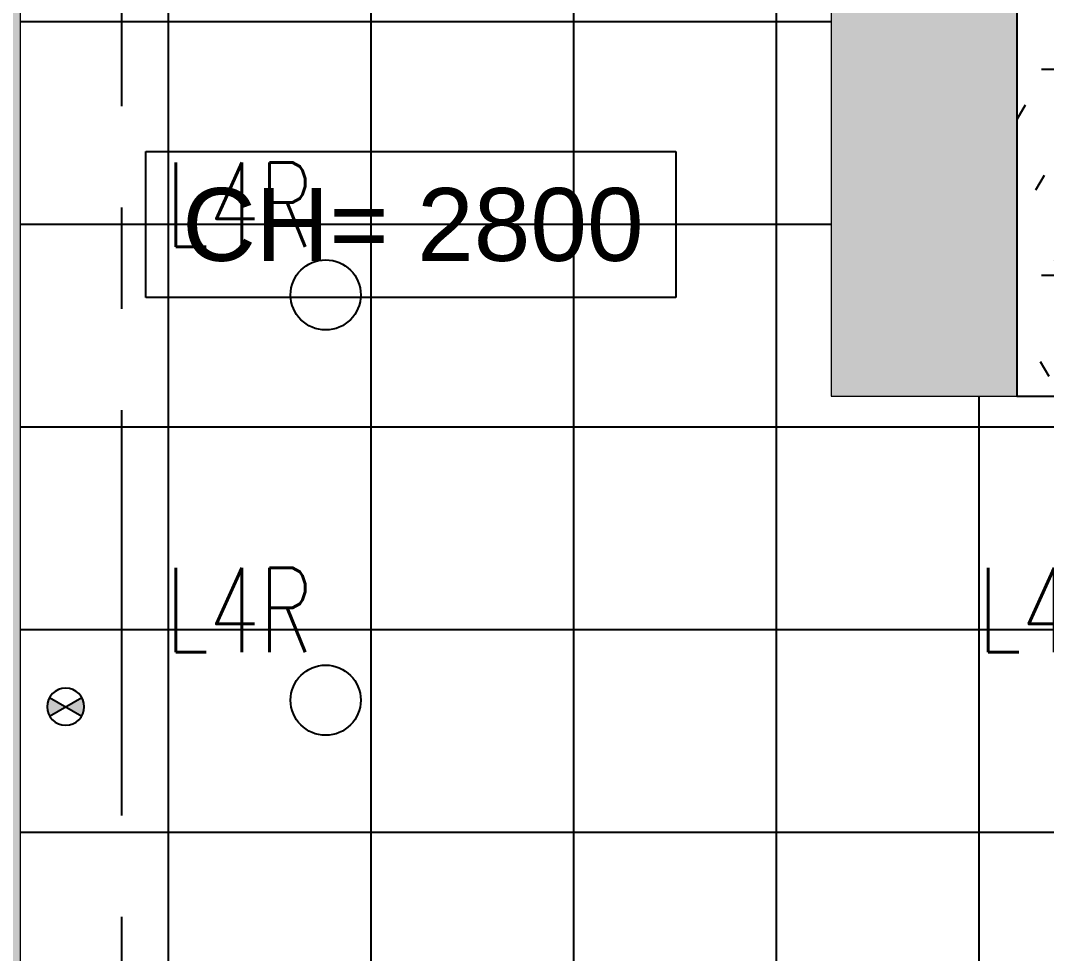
# Model space of a CAD drawing. Header units: millimetres. Extents: x -92759 to 184353, y -15225 to 86714.
# Drawn here: x 54801 to 57839, y 70791 to 73554 of the extents above; entities that cross this region are included whole.
import ezdxf

# ---------------------------------------------------------------- set-up
doc = ezdxf.new("R2010")
doc.units = ezdxf.units.MM
doc.linetypes.add('IDA - Grid Line', pattern=[2100, 1200, -300, 300, -300])
for name, color, linetype in [('0-1', 9, 'Continuous'), ('0-Motion Sensor', 1, 'Continuous'), ('A-_WALL----_H-1', 9, 'Continuous'), ('A-_WALLPRTN_E', 8, 'Continuous'), ('A-PATT-CONC', 8, 'Continuous'), ('E-_LIGT----_E-', 3, 'Continuous'), ('E-legend', 1, 'Continuous'), ('HF Text', 7, 'Continuous')]:
    doc.layers.add(name, color=color, linetype=linetype)
doc.layers.add('HFI 9MM FPB', color=94, linetype='Continuous', lineweight=5)
doc.layers.add('S-_ANOTGRID_E-1', color=9, linetype='IDA - Grid Line', true_color=0x808080)
doc.styles.add('Arial_4', font='arial.ttf', dxfattribs={"height": 1.8})
doc.styles.add('Simplex', font='simplex_.ttf', dxfattribs={"width": 0.7, "height": 450})

# ---------------------------------------------------------------- blocks, each defined once
blk = doc.blocks.new('A$C3019c3af')
at = {"layer": 'A-_WALL----_H-1'}
h = blk.add_hatch(dxfattribs=at)
h.set_pattern_fill('FP_8', color=256, style=0, pattern_type=2)
h.set_pattern_definition([(0, (-11670.95, 40338.29), (609.6, 152.4), [50.292, -406.908, 50.292, -406.908, -2438.4]), (0, (-11670.95, 40338.29), (609.6, 152.4), [-914.4, 50.292, -864.108, 50.292, -406.908, -1066.8]), (0, (-11670.95, 40338.29), (609.6, 152.4), [-2286, 50.292, -254.508, 50.292, -711.708]), (120, (-11442.35, 40414.49), (-436.7823, 451.7291), [50.292, -406.908, 50.292, -406.908, -2438.4]), (120, (-11442.35, 40414.49), (-436.7823, 451.7291), [-914.4, 50.292, -864.108, 50.292, -406.908, -1066.8]), (120, (-11442.35, 40414.49), (-436.7823, 451.7291), [-2286, 50.292, -254.508, 50.292, -711.708]), (240, (-11366.15, 40719.29), (-172.8177, -604.1291), [50.292, -406.908, 50.292, -406.908, -2438.4]), (240, (-11366.15, 40719.29), (-172.8177, -604.1291), [-914.4, 50.292, -864.108, 50.292, -406.908, -1066.8]), (240, (-11366.15, 40719.29), (-172.8177, -604.1291), [-2286, 50.292, -254.508, 50.292, -711.708])])
h.paths.add_polyline_path([(-24800, 39700), (-24800, 41050), (-24950, 41050), (-24950, 39700)])
at = {"layer": 'A-_WALLPRTN_E'}
for p, q in [((-24950, 41050), (-24950, 39700)), ((-24950, 39700), (-24700, 39700))]:
    blk.add_line(p, q, dxfattribs=at)
at = {"layer": 'S-_ANOTGRID_E-1'}
blk.add_line((-27600, -20341.4), (-27600, 52351.8), dxfattribs=at)
blk = doc.blocks.new('RCP_B8L2')
at = {"layer": 'A-PATT-CONC'}
h = blk.add_hatch(dxfattribs=at)
h.set_pattern_fill('ANSI37', color=256, scale=189, angle=45)
h.set_pattern_definition([(90, (-397818.07, -146677.3), (-600.075, 0), []), (180, (-397818.07, -146677.3), (-6e-14, -600.075), [])])
h.paths.add_polyline_path([(-379218.1, -147877.3), (-379218.1, -146077.3), (-378018.1, -146077.3), (-378018.1, -147877.3), (-369818.1, -147877.3), (-369818.1, -149677.3), (-397818.1, -149677.3), (-397818.1, -147877.3), (-397818.1, -146677.3), (-396618.1, -146677.3), (-395418.1, -146677.3), (-395418.1, -147877.3)])
at = {"layer": 'HFI 9MM FPB'}
h = blk.add_hatch(dxfattribs=at)
h.set_pattern_fill('ANSI33', color=256, scale=50)
h.set_pattern_definition([(45, (-381589.02, -647239), (-224.5064, 224.5064), []), (45, (-381364.5, -647239), (-224.5064, 224.5064), [158.75, -79.375])])
h.paths.add_polyline_path([(-397818.1, -145727.3), (-400118.1, -145727.3), (-400118.1, -175677.3), (-397818.1, -175677.3), (-397818.1, -149677.3), (-369818.1, -149677.3), (-369818.1, -175677.3), (-400118.1, -175677.3), (-400118.1, -180477.3), (-377418.1, -180477.3), (-377418.1, -194177.3), (-377868.1, -194177.3), (-377868.1, -197377.3), (-373818.1, -197377.3), (-373818.1, -196977.3), (-373218.1, -196977.3), (-373218.1, -197377.3), (-372328.1, -197377.3), (-372328.1, -187777.3), (-373518.1, -187777.3), (-373518.1, -183977.3), (-369718.1, -183977.3), (-369718.1, -184377.3), (-367302.1, -184377.3), (-367302.1, -183227.3), (-367418.1, -183227.3), (-367418.1, -174577.3), (-365018.1, -174577.3), (-365018.1, -174045.3), (-364918.1, -174045.3), (-364918.1, -173009.3), (-365018.1, -173009.3), (-365018.1, -172877.3), (-367418.1, -172877.3), (-367418.1, -161227.3), (-365818.1, -161227.3), (-365818.1, -161927.3), (-362518.1, -161927.3), (-362518.1, -160193), (-362518.1, -159277.3), (-362718.1, -159277.3), (-362718.1, -157677.3), (-364168.1, -157677.3), (-364168.1, -158127.3), (-364455.6, -158127.3), (-365318.1, -158127.3), (-365318.1, -158827.3), (-366818.1, -158827.3), (-366818.1, -159277.3), (-367418.1, -159277.3), (-367418.1, -145307.3), (-369018.1, -145307.3), (-369018.1, -145557.3), (-369818.1, -145557.3), (-369818.1, -147877.3), (-377418.1, -147877.3), (-377418.1, -145557.7), (-379668.1, -145557.7), (-379668.1, -147877.3), (-394868.1, -147877.3), (-394868.1, -146527.3), (-397818.1, -146527.3)])
h.paths.add_polyline_path([(-399868.1, -146002.3), (-398068.1, -146002.3), (-398068.1, -175402.3), (-399868.1, -175402.3)], flags=16)
h.paths.add_polyline_path([(-379218.1, -147877.3), (-379218.1, -146077.3), (-378018.1, -146077.3), (-378018.1, -147877.3), (-369818.1, -147877.3), (-369818.1, -149677.3), (-397818.1, -149677.3), (-397818.1, -147877.3), (-397818.1, -146677.3), (-396618.1, -146677.3), (-395418.1, -146677.3), (-395418.1, -147877.3)], flags=16)
h.paths.add_polyline_path([(-369518.1, -175677.3), (-367718.1, -175677.3), (-367718.1, -145677.3), (-369518.1, -145677.3)], flags=16)
h.paths.add_polyline_path([(-366468.1, -159177.3), (-366468.1, -160977.3), (-365268.1, -160977.3), (-365268.1, -161577.3), (-362868.1, -161577.3), (-362868.1, -159177.3)], flags=16)
h.paths.add_polyline_path([(-376718.1, -196977.3), (-373718.1, -196977.3), (-373718.1, -187977.3), (-373718.1, -187977.3), (-373718.1, -183777.3), (-367718.1, -183777.3), (-367718.1, -175977.3), (-399518.1, -175977.3), (-399518.1, -180177.3), (-376718.1, -180177.3)], flags=16)
blk.add_lwpolyline([(-379668.1, -147877.3), (-394868.1, -147877.3), (-394868.1, -146527.3), (-397818.1, -146527.3), (-397818.1, -145727.3), (-400118.1, -145727.3), (-400118.1, -175677.3), (-397818.1, -175677.3), (-397818.1, -149677.3), (-369818.1, -149677.3)], dxfattribs=at)
blk.add_lwpolyline([(-379218.1, -147877.3), (-379218.1, -146077.3), (-378018.1, -146077.3), (-378018.1, -147877.3), (-369818.1, -147877.3), (-369818.1, -149677.3), (-397818.1, -149677.3), (-397818.1, -147877.3), (-397818.1, -146677.3), (-396618.1, -146677.3), (-395418.1, -146677.3), (-395418.1, -147877.3)], close=True, dxfattribs=at)
at = {"layer": 'HF Text', "insert": (-397339.2, -147260.7), "char_height": 215.85, "width": 1353.585, "attachment_point": 1, "style": 'Arial_4', "bg_fill": 16, "box_fill_scale": 1.5, "bg_fill_color": 256, "bg_fill_transparency": 0}
blk.add_mtext('CH= 2800', dxfattribs=at)
blk = doc.blocks.new('Motion Sensor')
at = {"layer": 'E-legend', "lineweight": 25}
h = blk.add_hatch(color=256, dxfattribs=at)
h.dxf.hatch_style = 1
h.paths.add_polyline_path([(10021, -17121.6), (9973.3, -17094.1, 0.131652), (9965.9, -17121.6, 0.131652), (9973.3, -17149.1)])
h = blk.add_hatch(color=256, dxfattribs=at)
h.dxf.hatch_style = 1
h.paths.add_polyline_path([(10068.6, -17094.1), (10021, -17121.6), (10068.6, -17149.1, 0.131652), (10076, -17121.6, 0.131652)])
for p, q in [((9973.3, -17094.1), (10068.6, -17149.1)), ((9973.3, -17149.1), (10068.6, -17094.1))]:
    blk.add_line(p, q, dxfattribs=at)
blk.add_circle((10021, -17121.6), 55, dxfattribs=at)
blk = doc.blocks.new('A$C020d881d')
at = {"layer": 'E-legend', "lineweight": 25}
blk.add_circle((818.7, 172), 103.8, dxfattribs=at)
at = {"layer": 'E-legend', "lineweight": 25, "style": 'Simplex', "width": 0.7}
blk.add_text('L4R', height=250, dxfattribs=at).set_placement((345.2, 314.3))
blk = doc.blocks.new('EL_B8_L2_R4')
at = {"layer": '0-Motion Sensor', "xscale": -1, "rotation": 180}
blk.add_blockref('Motion Sensor', (-45387.5, -24941), dxfattribs=at)
at = {"layer": 'E-_LIGT----_E-', "ltscale": 0.5}
for p in [(-35415.3, -6772), (-35415.3, -7972), (-33009.9, -7972)]:
    blk.add_blockref('A$C020d881d', p, dxfattribs=at)

msp = doc.modelspace()

# ---------------------------------------------------------------- block references
at = {"layer": '0-1'}
msp.add_blockref('A$C3019c3af', (82701.1, 32741.2), dxfattribs=at)
at = {"layer": 'A-PATT-CONC'}
msp.add_blockref('RCP_B8L2', (452619.1, 220318.5), dxfattribs=at)
at = {"layer": 'E-legend', "color": 7}
msp.add_blockref('EL_B8_L2_R4', (90301.1, 79341.2), dxfattribs=at)

doc.saveas('drawing.dxf')
